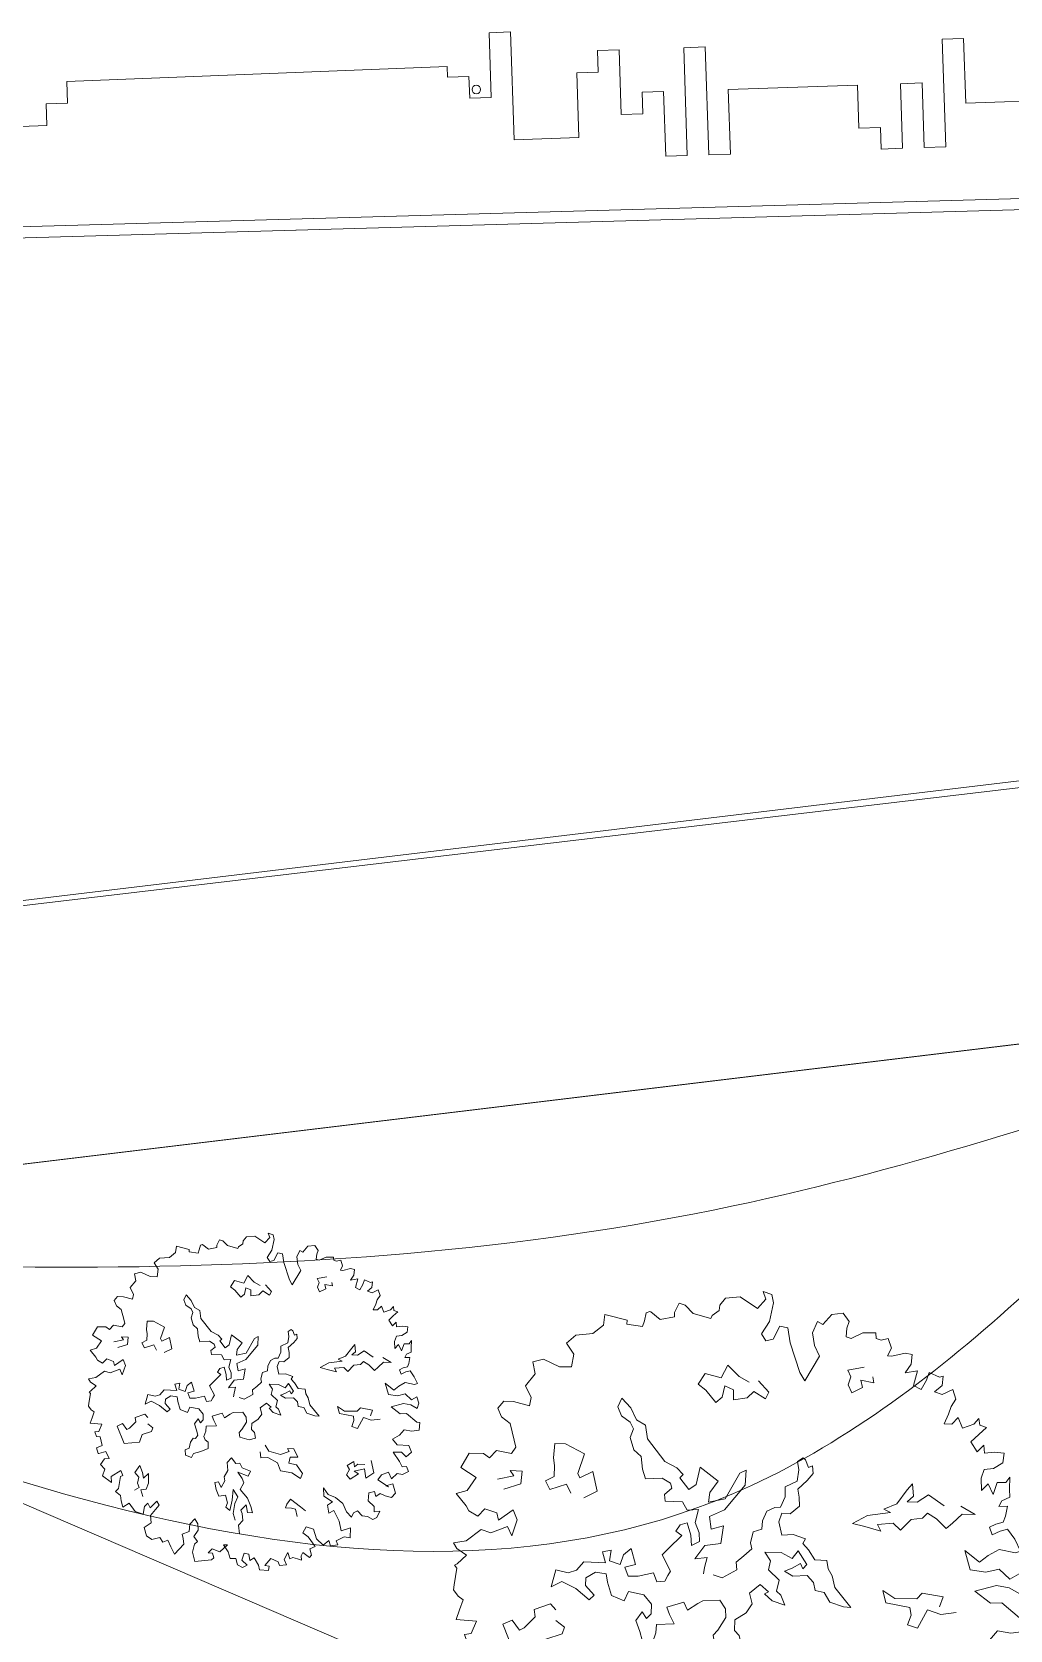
# Model space of a CAD drawing. Header units: metres. Extents: x -48 to 2360, y -1392 to 453.
# Drawn here: x 714.6 to 723.25, y -1268.04 to -1253.93 of the extents above; entities that cross this region are included whole.
import ezdxf

# ---------------------------------------------------------------- set-up
doc = ezdxf.new("R2010")
doc.units = ezdxf.units.M
doc.layers.add('ESTRUC', color=9, linetype='Continuous', lineweight=18)
doc.layers.add('TODO', color=210, linetype='Continuous', lineweight=5)
doc.layers.add('JARDINERAS', color=93, linetype='Continuous', lineweight=5, transparency=0.4)
doc.layers.add('SUELO', color=231, linetype='Continuous', lineweight=5, transparency=0.2)
doc.layers.add('Vegetación-h', color=7, linetype='Continuous', lineweight=5, true_color=0x5f7f00, transparency=0.5)
doc.layers.get('ESTRUC').off()

# ---------------------------------------------------------------- blocks, each defined once
blk = doc.blocks.new('arb29')
at = {"layer": 'Vegetación-h', "linetype": 'Continuous'}
for points in [[(0.195, 1.728), (0.227, 1.806), (0.293, 1.838), (0.346, 1.8), (0.346, 1.755), (0.359, 1.702), (0.392, 1.702), (0.45, 1.76), (0.528, 1.787), (0.541, 1.755), (0.573, 1.755), (0.613, 1.779), (0.652, 1.728), (0.645, 1.675), (0.671, 1.683), (0.743, 1.728), (0.788, 1.734), (0.801, 1.675), (0.783, 1.611), (0.854, 1.649), (0.86, 1.552), (0.913, 1.545), (0.926, 1.611), (0.926, 1.662), (0.998, 1.656), (1.017, 1.67), (1.03, 1.611), (0.998, 1.558), (1.049, 1.558), (1.102, 1.611), (1.141, 1.558), (1.128, 1.505), (1.128, 1.454), (1.121, 1.388), (1.168, 1.401), (1.192, 1.454), (1.24, 1.401), (1.298, 1.447), (1.317, 1.492), (1.336, 1.454), (1.381, 1.454), (1.349, 1.396), (1.317, 1.337), (1.376, 1.29), (1.402, 1.343), (1.421, 1.297), (1.48, 1.324), (1.538, 1.337), (1.551, 1.278), (1.506, 1.225), (1.453, 1.199), (1.453, 1.14), (1.48, 1.069), (1.506, 1.122), (1.559, 1.069), (1.559, 1.148), (1.61, 1.167), (1.623, 1.207), (1.644, 1.135), (1.663, 1.088), (1.623, 1.05), (1.617, 1.01), (1.668, 1.029), (1.676, 0.965), (1.676, 0.925), (1.636, 0.899), (1.604, 0.866), (1.636, 0.827), (1.676, 0.866), (1.716, 0.893), (1.78, 0.848), (1.838, 0.789), (1.812, 0.768), (1.708, 0.755), (1.655, 0.696), (1.617, 0.638), (1.506, 0.677), (1.578, 0.574), (1.676, 0.592), (1.748, 0.638), (1.833, 0.6), (1.878, 0.651), (1.923, 0.592), (1.923, 0.534), (1.846, 0.547), (1.767, 0.534), (1.65, 0.456), (1.767, 0.417), (1.833, 0.443), (1.969, 0.39), (2.001, 0.398), (2.022, 0.318), (1.95, 0.281), (1.865, 0.267), (1.838, 0.196), (1.78, 0.129), (1.846, 0.09), (1.969, 0.124), (2.022, 0.065), (1.982, -0.001), (1.918, 0.031), (1.833, -0.001)], [(1.833, -0.001), (1.929, -0.073), (1.976, -0.118), (2.022, -0.099), (2.061, -0.145), (2.008, -0.196), (1.95, -0.203), (1.91, -0.281), (1.857, -0.222), (1.793, -0.275), (1.774, -0.339), (1.91, -0.373), (1.878, -0.373), (1.942, -0.326), (2.001, -0.411), (1.976, -0.47), (1.905, -0.477), (1.846, -0.47), (1.812, -0.517), (1.78, -0.47), (1.727, -0.504), (1.748, -0.587), (1.833, -0.626), (1.852, -0.679), (1.905, -0.653), (1.897, -0.73), (1.865, -0.764), (1.799, -0.751), (1.74, -0.764), (1.676, -0.73), (1.644, -0.764), (1.636, -0.815), (1.565, -0.778), (1.5, -0.706), (1.402, -0.672), (1.317, -0.666), (1.245, -0.613), (1.277, -0.698), (1.389, -0.725), (1.349, -0.778), (1.389, -0.855), (1.434, -0.81), (1.525, -0.9), (1.578, -0.991), (1.663, -0.927), (1.695, -1.031), (1.631, -1.044), (1.565, -1.11), (1.597, -1.148), (1.525, -1.182), (1.487, -1.135), (1.447, -1.201), (1.357, -1.161), (1.291, -1.071), (1.206, -1.076), (1.192, -1.148), (1.264, -1.169), (1.37, -1.246), (1.323, -1.286), (1.362, -1.345), (1.349, -1.377), (1.264, -1.35), (1.259, -1.39), (1.277, -1.435), (1.232, -1.435), (1.179, -1.435), (1.155, -1.462), (1.109, -1.403), (1.096, -1.488), (1.141, -1.533), (1.07, -1.566), (1.043, -1.533), (0.958, -1.526), (0.919, -1.619), (0.966, -1.611), (0.977, -1.658), (0.881, -1.683), (0.854, -1.637), (0.783, -1.579), (0.75, -1.619), (0.716, -1.56), (0.665, -1.566), (0.665, -1.645), (0.737, -1.677), (0.698, -1.717), (0.639, -1.709), (0.599, -1.651), (0.541, -1.67), (0.495, -1.611), (0.424, -1.552), (0.463, -1.539), (0.41, -1.637), (0.32, -1.637), (0.293, -1.69), (0.339, -1.677), (0.371, -1.722), (0.352, -1.749), (0.189, -1.826), (0.131, -1.741), (0.123, -1.651), (0.144, -1.611), (0.091, -1.573), (0.11, -1.494), (0.085, -1.43), (0.038, -1.39), (0.006, -1.462), (0.025, -1.539), (-0.039, -1.592), (-0.013, -1.632), (0.014, -1.69), (-0.047, -1.826), (-0.111, -1.762), (-0.164, -1.704), (-0.209, -1.741), (-0.255, -1.704), (-0.332, -1.755), (-0.398, -1.736), (-0.451, -1.658), (-0.398, -1.586), (-0.43, -1.515), (-0.398, -1.435), (-0.379, -1.377), (-0.417, -1.345), (-0.462, -1.435), (-0.502, -1.396), (-0.523, -1.443), (-0.51, -1.526), (-0.6, -1.526), (-0.691, -1.462), (-0.744, -1.526), (-0.783, -1.467), (-0.808, -1.416), (-0.874, -1.39), (-0.855, -1.35), (-0.867, -1.265), (-0.874, -1.22), (-0.855, -1.201), (-0.893, -1.156), (-0.972, -1.254), (-0.946, -1.312), (-1.063, -1.278), (-1.063, -1.201), (-1.122, -1.169), (-1.103, -1.097), (-1.057, -1.076), (-1.116, -1.018), (-1.18, -1.063), (-1.188, -1.063), (-1.225, -1.012), (-1.174, -0.967), (-1.225, -0.887), (-1.265, -0.895), (-1.297, -0.855), (-1.259, -0.836), (-1.252, -0.751), (-1.377, -0.783), (-1.377, -0.719), (-1.377, -0.653), (-1.414, -0.64), (-1.454, -0.613), (-1.462, -0.581), (-1.48, -0.477), (-1.499, -0.464), (-1.486, -0.451), (-1.448, -0.379), (-1.52, -0.36), (-1.552, -0.334), (-1.48, -0.294), (-1.414, -0.196), (-1.35, -0.196), (-1.265, -0.124), (-1.22, -0.171), (-1.22, -0.065), (-1.265, -0.014), (-1.331, -0.105), (-1.356, -0.065), (-1.435, -0.065), (-1.462, -0.124), (-1.526, -0.112), (-1.552, -0.086), (-1.637, -0.033), (-1.579, 0.007), (-1.552, 0.103), (-1.664, 0.129), (-1.643, 0.233), (-1.558, 0.26), (-1.513, 0.247), (-1.486, 0.305), (-1.39, 0.318), (-1.377, 0.364), (-1.403, 0.403), (-1.462, 0.494), (-1.526, 0.515), (-1.565, 0.56), (-1.545, 0.613), (-1.486, 0.632), (-1.382, 0.638), (-1.39, 0.691), (-1.448, 0.749), (-1.414, 0.84), (-1.454, 0.906), (-1.395, 0.946), (-1.284, 0.933), (-1.212, 0.957), (-1.225, 1.037), (-1.292, 1.088), (-1.252, 1.154), (-1.154, 1.199), (-1.108, 1.271), (-1.122, 1.337), (-0.978, 1.35), (-0.972, 1.324), (-0.874, 1.343), (-0.874, 1.382), (-0.88, 1.433), (-0.861, 1.447), (-0.855, 1.447), (-0.783, 1.422), (-0.704, 1.467), (-0.712, 1.492), (-0.704, 1.558), (-0.664, 1.558), (-0.6, 1.526), (-0.483, 1.532), (-0.483, 1.552), (-0.451, 1.598), (-0.457, 1.63), (-0.438, 1.683), (-0.353, 1.721), (-0.228, 1.688), (-0.196, 1.76), (-0.228, 1.8), (-0.17, 1.8), (-0.143, 1.755), (-0.13, 1.636), (-0.151, 1.545), (-0.111, 1.513), (-0.071, 1.539), (-0.058, 1.63), (-0.007, 1.636), (0.038, 1.552), (0.157, 1.396), (0.203, 1.356), (0.24, 1.532), (0.189, 1.585), (0.15, 1.656), (0.157, 1.734), (0.195, 1.728)], [(0.528, 1.559), (0.437, 1.507), (0.469, 1.475), (0.469, 1.422), (0.508, 1.382), (0.561, 1.435), (0.535, 1.475), (0.619, 1.487), (0.6, 1.52)], [(-0.124, 1.233), (-0.195, 1.246), (-0.286, 1.291), (-0.3, 1.2), (-0.404, 1.194), (-0.424, 1.115), (-0.365, 1.096), (-0.281, 1.044), (-0.254, 1.089), (-0.261, 1.161), (-0.202, 1.155), (-0.182, 1.096), (-0.104, 1.135), (-0.078, 1.187), (0.007, 1.167), (0.013, 1.214), (-0.072, 1.259)], [(1.291, 0.901), (1.174, 0.933), (1.122, 0.867), (1.063, 0.848), (1.089, 0.894), (1.057, 0.965), (1.037, 0.919), (1.004, 0.815), (0.939, 0.756), (0.985, 0.75), (0.855, 0.685), (0.782, 0.606), (0.861, 0.613), (0.966, 0.62), (0.932, 0.652), (1.024, 0.692), (1.082, 0.665), (1.122, 0.75), (1.187, 0.783), (1.206, 0.822), (1.272, 0.808), (1.35, 0.769), (1.376, 0.815), (1.415, 0.887), (1.494, 0.913), (1.39, 0.933)], [(0.059, 0.013), (0.118, 0.013), (0.189, 0.091), (0.17, 0.137), (0.202, 0.189), (0.235, 0.248), (0.215, 0.28), (0.209, 0.352), (0.254, 0.384), (0.241, 0.436), (0.248, 0.502), (0.287, 0.541), (0.32, 0.554), (0.326, 0.626), (0.306, 0.685), (0.365, 0.744), (0.352, 0.815), (0.326, 0.861), (0.352, 0.894), (0.372, 0.887), (0.404, 0.848), (0.424, 0.867), (0.444, 0.822), (0.424, 0.769), (0.385, 0.697), (0.411, 0.652), (0.431, 0.6), (0.392, 0.535), (0.34, 0.522), (0.34, 0.463), (0.385, 0.391), (0.451, 0.418), (0.535, 0.418), (0.528, 0.384), (0.574, 0.359), (0.633, 0.313), (0.705, 0.332), (0.73, 0.286), (0.769, 0.254), (0.809, 0.189), (0.946, 0.104), (0.9, 0.091), (0.809, 0.091), (0.757, 0.137), (0.698, 0.13), (0.672, 0.175), (0.619, 0.202), (0.535, 0.17), (0.476, 0.182), (0.515, 0.215), (0.555, 0.261), (0.58, 0.234), (0.594, 0.268), (0.515, 0.332), (0.496, 0.274), (0.417, 0.286), (0.32, 0.254), (0.372, 0.215), (0.378, 0.157), (0.463, 0.118), (0.469, 0.046), (0.503, 0.032), (0.548, -0.02), (0.463, -0.02), (0.404, 0.007), (0.424, 0.026), (0.359, 0.052), (0.313, -0.02), (0.352, -0.079), (0.333, -0.144), (0.281, -0.209), (0.3, -0.274), (0.34, -0.294), (0.372, -0.346), (0.313, -0.385), (0.209, -0.392), (0.183, -0.346), (0.202, -0.306), (0.222, -0.215), (0.202, -0.163), (0.15, -0.124), (0.052, -0.163), (0.027, -0.19), (-0.02, -0.249), (-0.059, -0.209), (-0.15, -0.274), (-0.118, -0.313), (-0.072, -0.359), (-0.176, -0.399), (-0.163, -0.451), (-0.163, -0.515), (-0.137, -0.542), (-0.098, -0.555), (-0.078, -0.62), (-0.143, -0.678), (-0.209, -0.724), (-0.215, -0.771), (-0.286, -0.771), (-0.306, -0.718), (-0.274, -0.685), (-0.281, -0.62), (-0.267, -0.567), (-0.241, -0.562), (-0.229, -0.522), (-0.261, -0.476), (-0.306, -0.418), (-0.286, -0.353), (-0.248, -0.385), (-0.229, -0.346), (-0.248, -0.288), (-0.313, -0.249), (-0.411, -0.261), (-0.417, -0.326), (-0.502, -0.32), (-0.554, -0.249), (-0.58, -0.202), (-0.646, -0.215), (-0.691, -0.268), (-0.678, -0.313), (-0.606, -0.353), (-0.626, -0.392), (-0.73, -0.353), (-0.828, -0.34), (-0.88, -0.392), (-0.887, -0.281), (-0.808, -0.274), (-0.763, -0.242), (-0.737, -0.177), (-0.606, -0.138), (-0.646, -0.079), (-0.599, -0.052), (-0.587, -0.118), (-0.515, -0.118), (-0.515, -0.052), (-0.483, 0), (-0.424, -0.085), (-0.483, -0.124), (-0.443, -0.17), (-0.385, -0.15), (-0.3, -0.098), (-0.261, -0.144), (-0.215, -0.124), (-0.209, -0.085), (-0.202, -0.052), (-0.286, 0.026), (-0.261, 0.078), (-0.209, 0.182), (-0.254, 0.195), (-0.241, 0.241), (-0.202, 0.268), (-0.156, 0.202), (-0.13, 0.143), (-0.091, 0.182), (-0.111, 0.234), (-0.156, 0.286), (-0.163, 0.372), (-0.229, 0.345), (-0.274, 0.384), (-0.378, 0.352), (-0.397, 0.391), (-0.365, 0.443), (-0.385, 0.47), (-0.443, 0.483), (-0.542, 0.443), (-0.58, 0.495), (-0.613, 0.567), (-0.672, 0.593), (-0.717, 0.658), (-0.717, 0.717), (-0.75, 0.75), (-0.815, 0.769), (-0.855, 0.815), (-0.848, 0.874), (-0.776, 0.835), (-0.717, 0.776), (-0.652, 0.763), (-0.613, 0.685), (-0.463, 0.587), (-0.378, 0.574), (-0.326, 0.547), (-0.339, 0.522), (-0.261, 0.47), (-0.229, 0.515), (-0.241, 0.626), (-0.104, 0.581), (-0.13, 0.495), (-0.118, 0.436), (-0.026, 0.489), (0.007, 0.672), (0.039, 0.704), (0.065, 0.613), (-0.007, 0.424), (-0.084, 0.352), (-0.046, 0.28), (0.02, 0.326), (0.039, 0.215), (-0.052, 0.17), (-0.084, 0.071), (-0.013, 0.104), (-0.007, 0.039), (0, 0)], [(-0.87, 0.204), (-0.804, 0.27), (-0.87, 0.379), (-0.935, 0.314), (-0.956, 0.336), (-0.956, 0.467), (-1.089, 0.488), (-1.154, 0.467), (-1.132, 0.379), (-1.11, 0.336), (-1.089, 0.27), (-1.132, 0.226), (-1.089, 0.183), (-1.001, 0.248), (-0.956, 0.204)], [(1.472, 0.291), (1.472, 0.357), (1.341, 0.336), (1.319, 0.291), (1.188, 0.248), (1.1, 0.27), (1.144, 0.204), (1.297, 0.226), (1.319, 0.183), (1.319, 0.117), (1.384, 0.117), (1.407, 0.248), (1.494, 0.248), (1.582, 0.291)], [(-1.422, 0.137), (-1.331, 0.189), (-1.363, 0.215), (-1.291, 0.234), (-1.272, 0.157), (-1.363, 0.091)], [(1.585, -0.229), (1.513, -0.249), (1.487, -0.288), (1.461, -0.235), (1.408, -0.301), (1.447, -0.333), (1.435, -0.399), (1.487, -0.431), (1.553, -0.346), (1.501, -0.333), (1.598, -0.274), (1.644, -0.365), (1.709, -0.281), (1.637, -0.163)], [(0.496, -0.385), (0.555, -0.431), (0.685, -0.424), (0.764, -0.365), (0.737, -0.34), (0.802, -0.32), (0.874, -0.392), (0.796, -0.418), (0.802, -0.483), (0.887, -0.476), (0.978, -0.542), (0.978, -0.601), (0.868, -0.574), (0.744, -0.594), (0.685, -0.522), (0.567, -0.503), (0.496, -0.529), (0.469, -0.47)], [(-0.804, -0.519), (-0.848, -0.496), (-0.935, -0.562), (-0.913, -0.605), (-0.956, -0.693), (-0.979, -0.715), (-1.044, -0.671), (-1.089, -0.715), (-0.956, -0.869), (-0.804, -0.803), (-0.804, -0.715), (-0.717, -0.65), (-0.717, -0.605), (-0.782, -0.584)], [(0.548, -1.384), (0.508, -1.298), (0.535, -1.234), (0.503, -1.168), (0.476, -1.136), (0.515, -1.064), (0.555, -1.136), (0.607, -1.123), (0.567, -1.064), (0.503, -0.992), (0.398, -0.927), (0.411, -0.848), (0.378, -0.809), (0.313, -0.757), (0.431, -0.764), (0.437, -0.705), (0.34, -0.698), (0.3, -0.66), (0.261, -0.678), (0.195, -0.633), (0.17, -0.698), (0.202, -0.776), (0.189, -0.855), (0.209, -0.894), (0.195, -0.973), (0.15, -0.927), (0.111, -0.946), (0.15, -1.012), (0.202, -1.07), (0.267, -1.037), (0.313, -1.109), (0.313, -1.161), (0.365, -1.181), (0.352, -1.064), (0.326, -0.953), (0.398, -1.012), (0.392, -1.089), (0.411, -1.2), (0.456, -1.259)], [(1.144, -0.912), (1.078, -0.89), (0.947, -0.846), (0.926, -0.912), (0.926, -0.956), (0.991, -0.934), (1.034, -0.934), (1.078, -1)], [(-0.685, -1.311), (-0.646, -1.266), (-0.678, -1.227), (-0.685, -1.161), (-0.744, -1.129), (-0.717, -1.037), (-0.665, -1.103), (-0.633, -1.155), (-0.599, -1.089), (-0.567, -1.188), (-0.567, -1.259), (-0.619, -1.286), (-0.574, -1.345)]]:
    blk.add_lwpolyline(points, dxfattribs=at)

msp = doc.modelspace()

# ---------------------------------------------------------------- linework, layer by layer
at = {"layer": 'JARDINERAS', "transparency": 33554559, "flags": 128}
for points in [[(718.833, -1253.928), (718.643, -1253.935)], [(718.865, -1254.88), (718.833, -1253.928)], [(718.643, -1253.935), (718.662, -1254.506)], [(720.552, -1254.061), (720.362, -1254.068)], [(720.362, -1254.068), (720.394, -1255.019)], [(720.584, -1255.013), (720.552, -1254.061)], [(722.835, -1253.985), (722.645, -1253.991)], [(722.645, -1253.991), (722.677, -1254.943)], [(722.855, -1254.556), (722.835, -1253.985)], [(719.791, -1254.087), (719.601, -1254.093)], [(719.601, -1254.093), (719.607, -1254.284)], [(719.81, -1254.658), (719.791, -1254.087)], [(718.271, -1254.234), (714.912, -1254.365)], [(718.275, -1254.328), (718.271, -1254.234)], [(718.465, -1254.322), (718.275, -1254.328)], [(718.472, -1254.512), (718.465, -1254.322)], [(719.607, -1254.284), (719.417, -1254.29)], [(719.417, -1254.29), (719.436, -1254.861)], [(714.912, -1254.365), (714.919, -1254.556)], [(720.184, -1254.455), (719.994, -1254.461)], [(719.994, -1254.461), (720, -1254.651)], [(720.203, -1255.026), (720.184, -1254.455)], [(721.897, -1254.397), (720.755, -1254.436)], [(720.755, -1254.436), (720.774, -1255.006)], [(721.909, -1254.778), (721.897, -1254.397)], [(722.468, -1254.378), (722.277, -1254.385)], [(722.277, -1254.385), (722.296, -1254.955)], [(722.487, -1254.949), (722.468, -1254.378)], [(714.919, -1254.556), (714.729, -1254.563)], [(714.729, -1254.563), (714.737, -1254.753)], [(718.662, -1254.506), (718.472, -1254.512)], [(724.567, -1254.498), (722.855, -1254.556)], [(714.737, -1254.753), (713.025, -1254.82)], [(720, -1254.651), (719.81, -1254.658)], [(722.1, -1254.772), (721.909, -1254.778)], [(722.106, -1254.962), (722.1, -1254.772)], [(719.436, -1254.861), (718.865, -1254.88)], [(720.394, -1255.019), (720.203, -1255.026)], [(720.774, -1255.006), (720.584, -1255.013)], [(722.296, -1254.955), (722.106, -1254.962)], [(722.677, -1254.943), (722.487, -1254.949)]]:
    msp.add_lwpolyline(points, dxfattribs=at)
at = {"layer": 'JARDINERAS', "transparency": 33554559}
msp.add_ellipse((718.53, -1254.436), major_axis=(-0.027, 0.0269), ratio=1, start_param=3.926991, end_param=10.210176, dxfattribs=at)
at = {"layer": 'JARDINERAS', "ltscale": 0.05, "transparency": 33554585}
for points in [[(725.492, -1262.925), (720.802, -1266.833), (709.077, -1264.583)], [(725.492, -1262.925), (720.799, -1264.294), (709.077, -1264.583)]]:
    msp.add_spline(points, degree=3, dxfattribs=at)
at = {"layer": 'SUELO', "ltscale": 0.05, "transparency": 33554585}
msp.add_line((709.205, -1264.638), (722.336, -1270.276), dxfattribs=at)
at = {"layer": 'SUELO', "ltscale": 0.05, "transparency": 33554585, "flags": 128}
for points in [[(733.673, -1261.615), (693.708, -1266.436)], [(733.672, -1261.617), (693.708, -1266.436)]]:
    msp.add_lwpolyline(points, dxfattribs=at)
at = {"layer": 'TODO', "transparency": 33554687}
msp.add_line((733.921, -1259.267), (691.011, -1264.424), dxfattribs=at)
at = {"layer": 'TODO', "transparency": 33554559, "flags": 128}
for points in [[(736.803, -1255.115), (697.068, -1256.24), (692.272, -1256.37)], [(734.093, -1255.192), (734.098, -1255.096), (697.065, -1256.14), (694.82, -1256.203)]]:
    msp.add_lwpolyline(points, dxfattribs=at)
at = {"layer": 'TODO', "ltscale": 7, "transparency": 33554585}
msp.add_lwpolyline([(754.469, -1311.875), (754.469, -1311.875), (761.964, -1312.996), (761.101, -1331.288), (702.871, -1345.489), (691.011, -1264.424), (736.519, -1259.038), (736.519, -1259.038)], dxfattribs=at)

# ---------------------------------------------------------------- block references
at = {"layer": 'ESTRUC', "transparency": 33554687, "rotation": 340.8517009809033}
for p, xscale, yscale, zscale in [((716.386, -1265.978), 0.814098957798466, 0.814098957798466, 0.814098957798466), ((720.538, -1267.541), 1.402998159145287, 1.402998159145287, 1.402998159145287)]:
    msp.add_blockref('arb29', p, dxfattribs=dict(at, xscale=xscale, yscale=yscale, zscale=zscale))

doc.saveas('drawing.dxf')
